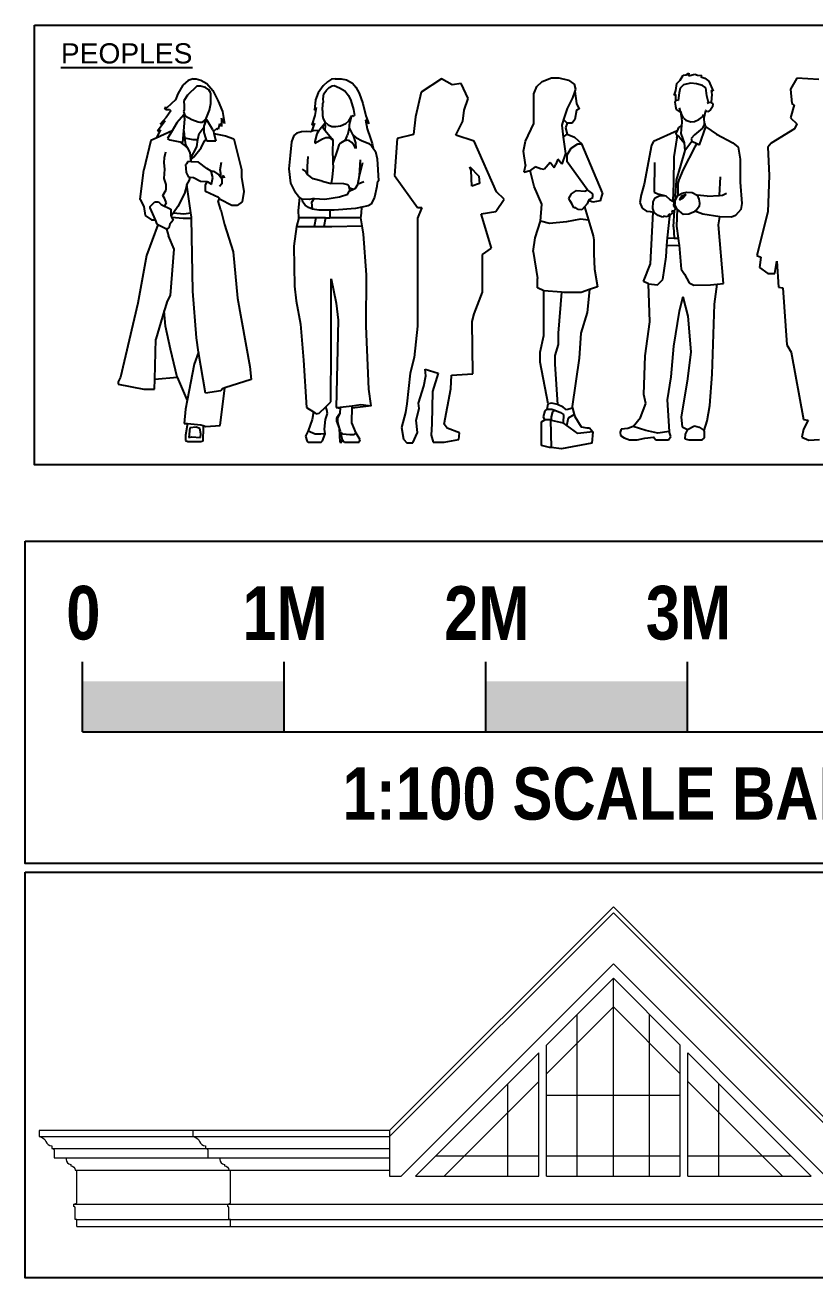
# Model space of a CAD drawing. Header units: millimetres. Extents: x -38686 to 870903, y -23218 to 232707.
# Drawn here: x 3512 to 7428, y 3671 to 9882 of the extents above; entities that cross this region are included whole.
import ezdxf

# ---------------------------------------------------------------- set-up
doc = ezdxf.new("R2010")
doc.units = ezdxf.units.MM
doc.header["$LTSCALE"] = 10
for name, color, linetype in [('40 - Detail Outline', 142, 'Continuous'), ('41 - Detail', 7, 'Continuous'), ('42 - Detail Hatch', 7, 'Continuous'), ('Concept', 7, 'Continuous'), ('Map', 7, 'Continuous')]:
    doc.layers.add(name, color=color, linetype=linetype)
doc.styles.add('1-20', font='romans.shx', dxfattribs={"width": 0.8, "height": 35})

msp = doc.modelspace()

# ---------------------------------------------------------------- hatches: boundary and pattern name
at = {"layer": '42 - Detail Hatch', "ltscale": 10, "transparency": 33554610}
h = msp.add_hatch(color=8, dxfattribs=at)
h.dxf.hatch_style = 1
h.paths.add_polyline_path([(7796.812, 6379.019), (8796.812, 6379.019), (8796.812, 6628.603), (7796.812, 6628.603)])
h.paths.add_polyline_path([(3796.812, 6379.019), (4796.812, 6379.019), (4796.812, 6628.605), (3796.812, 6628.605)])
h = msp.add_hatch(color=8, dxfattribs=at)
h.dxf.hatch_style = 1
h.paths.add_polyline_path([(5796.812, 6379.019), (6796.812, 6379.019), (6796.812, 6628.605), (5796.812, 6628.605)])

# ---------------------------------------------------------------- linework, layer by layer
at = {"layer": '40 - Detail Outline', "ltscale": 10}
msp.add_lwpolyline([(3559.383, 9882.311), (11030.279, 9882.311), (11030.279, 7701.366), (3559.383, 7701.366)], close=True, dxfattribs=at)
at = {"layer": '40 - Detail Outline', "color": 8, "ltscale": 10, "transparency": 33554610}
for points in [[(3796.812, 6379.019), (3796.812, 6725.751)], [(4796.812, 6379.019), (4796.812, 6725.751)], [(5796.812, 6379.019), (5796.812, 6725.751)], [(6796.812, 6379.019), (6796.812, 6725.751)]]:
    msp.add_lwpolyline(points, dxfattribs=at)
at = {"layer": '41 - Detail', "color": 251}
for p, q in [((6759.804, 9608.299), (6774.824, 9633.666)), ((6774.824, 9633.666), (6788.808, 9635.219)), ((6788.808, 9635.219), (6803.31, 9642.985)), ((6803.31, 9642.985), (6801.756, 9630.56)), ((6801.756, 9630.56), (6832.313, 9638.843)), ((6832.313, 9638.843), (6846.297, 9634.184)), ((6846.297, 9634.184), (6867.532, 9632.631)), ((6867.532, 9632.631), (6861.835, 9625.901)), ((4294.165, 9583.659), (4269.523, 9540.897)), ((4320.302, 9607.83), (4294.165, 9583.659)), ((4362.86, 9579.41), (4316.782, 9533.952)), ((4344.899, 9615.912), (4320.302, 9607.83)), ((4344.899, 9615.912), (4360.272, 9615.912)), ((4360.272, 9615.912), (4383.674, 9609.47)), ((4382.278, 9579.41), (4362.86, 9579.41)), ((4407.185, 9572.341), (4382.278, 9579.41)), ((4383.674, 9609.47), (4413.527, 9593.235)), ((4423.143, 9561.277), (4407.185, 9572.341)), ((4413.527, 9593.235), (4442.602, 9558.485)), ((4989.225, 9580.197), (4965.486, 9546.3)), ((5010.541, 9600.052), (4989.225, 9580.197)), ((5005.875, 9560.129), (5019.375, 9573.248)), ((5031.857, 9613.611), (5010.541, 9600.052)), ((5019.375, 9573.248), (5034.375, 9581.12)), ((5048.813, 9616.516), (5031.857, 9613.611)), ((5034.375, 9581.12), (5044.552, 9582.839)), ((5044.552, 9582.839), (5071.558, 9571.591)), ((5048.813, 9616.516), (5079.619, 9615.307)), ((5071.558, 9571.591), (5097.768, 9556.994)), ((5079.619, 9615.307), (5106.024, 9610.549)), ((5106.024, 9610.549), (5135.532, 9594.818)), ((5135.532, 9594.818), (5151.761, 9575.154)), ((5151.761, 9575.154), (5167.499, 9544.676)), ((5576.37, 9615.912), (5475.483, 9548.883)), ((5630.069, 9585.988), (5576.37, 9615.912)), ((5674.004, 9591.973), (5630.069, 9585.988)), ((5708.175, 9517.763), (5674.004, 9591.973)), ((6034.17, 9541.729), (6048.752, 9578.26)), ((6048.752, 9578.26), (6075.518, 9602.418)), ((6075.518, 9602.418), (6121.41, 9620.065)), ((6121.41, 9620.065), (6157.466, 9620.065)), ((6157.466, 9620.065), (6205.362, 9608.956)), ((6205.362, 9608.956), (6234.836, 9589.645)), ((6234.836, 9589.645), (6241.447, 9564.069)), ((6738.052, 9557.047), (6742.713, 9592.768)), ((6742.713, 9592.768), (6759.804, 9608.299)), ((6760.19, 9568.72), (6755.165, 9546.62)), ((6776.27, 9585.797), (6760.19, 9568.72)), ((6789.844, 9589.662), (6776.27, 9585.797)), ((6813.15, 9594.321), (6789.844, 9589.662)), ((6841.118, 9591.733), (6813.15, 9594.321)), ((6871.157, 9582.414), (6841.118, 9591.733)), ((6861.835, 9625.901), (6882.552, 9619.688)), ((6886.695, 9571.025), (6871.157, 9582.414)), ((6882.552, 9619.688), (6902.233, 9604.157)), ((6891.874, 9531.162), (6886.695, 9571.025)), ((6902.233, 9604.157), (6923.498, 9554.932)), ((7337.974, 9619.086), (7306.909, 9564.498)), ((7446.701, 9612.738), (7337.974, 9619.086)), ((4258.412, 9512.23), (4215.002, 9472.179)), ((4269.523, 9540.897), (4258.412, 9512.23)), ((4316.782, 9533.952), (4298.38, 9507.33)), ((4298.38, 9507.33), (4300.942, 9481.566)), ((4432.752, 9544.403), (4423.143, 9561.277)), ((4432.752, 9492.622), (4432.752, 9544.403)), ((4442.602, 9558.485), (4469.255, 9504.872)), ((4469.255, 9504.872), (4490.309, 9454.042)), ((4952.406, 9511.434), (4947.077, 9459.619)), ((4965.486, 9546.3), (4952.406, 9511.434)), ((4990.5, 9516.648), (4993.875, 9541.762)), ((4991.249, 9500.155), (4990.5, 9516.648)), ((4993.875, 9541.762), (5005.875, 9560.129)), ((5097.768, 9556.994), (5115.807, 9533.853)), ((5115.807, 9533.853), (5127.051, 9508.028)), ((5127.051, 9508.028), (5140.094, 9463.829)), ((5167.499, 9544.676), (5185.696, 9494.042)), ((5475.483, 9548.883), (5447.82, 9426.796)), ((5688.648, 9460.31), (5708.175, 9517.763)), ((6034.17, 9394.226), (6034.17, 9541.729)), ((6226.323, 9521.613), (6199.165, 9469.233)), ((6237.963, 9554.29), (6226.323, 9521.613)), ((6241.447, 9564.069), (6237.963, 9554.29)), ((6237.963, 9554.29), (6246.25, 9494.219)), ((6729.765, 9533.233), (6738.052, 9557.047)), ((6738.052, 9537.374), (6729.765, 9533.233)), ((6737.497, 9510.701), (6733.469, 9499.426)), ((6737.497, 9510.701), (6738.052, 9537.374)), ((6750.389, 9509.09), (6737.497, 9510.701)), ((6755.165, 9546.62), (6750.389, 9509.09)), ((6900.06, 9498.191), (6891.874, 9531.162)), ((6917.253, 9538.41), (6912.937, 9499.582)), ((6923.498, 9554.932), (6913.109, 9558.6)), ((6913.109, 9558.6), (6917.253, 9538.41)), ((7306.909, 9564.498), (7313.812, 9493.407)), ((4202.865, 9472.179), (4209.888, 9464.349)), ((4215.002, 9472.179), (4202.865, 9472.179)), ((4209.888, 9464.349), (4228.497, 9464.349)), ((4233.824, 9457.219), (4211.259, 9424.622)), ((4228.497, 9464.349), (4233.824, 9457.219)), ((4300.942, 9458.911), (4297.531, 9453.41)), ((4297.531, 9453.41), (4302.288, 9438.205)), ((4300.942, 9481.566), (4300.942, 9458.911)), ((4409.921, 9418.738), (4426.684, 9460.832)), ((4426.684, 9460.832), (4432.752, 9492.622)), ((4490.309, 9454.042), (4501.295, 9394.363)), ((4947.077, 9459.619), (4955.313, 9473.178)), ((4955.313, 9473.178), (4949.015, 9434.438)), ((4986.344, 9459.212), (4988.249, 9493.033)), ((4986.344, 9459.212), (4986.864, 9434.275)), ((4988.249, 9493.033), (4991.249, 9500.155)), ((5140.094, 9463.829), (5145.909, 9433.755)), ((5185.696, 9494.042), (5200.942, 9431.609)), ((5682.14, 9406.448), (5688.648, 9460.31)), ((6199.165, 9469.233), (6181.678, 9414.069)), ((6246.25, 9459.927), (6237.373, 9414.069)), ((6246.25, 9494.219), (6259.292, 9465.942)), ((6259.292, 9465.942), (6246.25, 9459.927)), ((6733.469, 9499.426), (6735.886, 9480.096)), ((6735.886, 9480.096), (6740.252, 9463.772)), ((6740.252, 9463.772), (6755.109, 9454.086)), ((6755.109, 9454.086), (6761.09, 9454.086)), ((6761.09, 9454.086), (6755.853, 9471.505)), ((6761.09, 9454.086), (6763.948, 9444.189)), ((6767.085, 9425.614), (6763.948, 9444.189)), ((6777.596, 9418.439), (6763.948, 9444.189)), ((6878.742, 9421.648), (6887.446, 9458.416)), ((6886.812, 9458.809), (6886.177, 9459.202)), ((6887.446, 9458.416), (6886.812, 9458.809)), ((6897.054, 9452.472), (6887.446, 9458.416)), ((6893.946, 9495.441), (6897.003, 9496.816)), ((6897.003, 9496.816), (6900.06, 9498.191)), ((6910.002, 9461.273), (6897.054, 9452.472)), ((6900.06, 9498.191), (6904.304, 9500.1)), ((6904.304, 9500.1), (6912.937, 9498.046)), ((6920.878, 9477.321), (6910.002, 9461.273)), ((6912.937, 9499.582), (6912.937, 9498.046)), ((6912.937, 9498.046), (6915.181, 9497.512)), ((6915.181, 9497.512), (6921.914, 9491.299)), ((6921.914, 9491.299), (6920.878, 9477.321)), ((7324.167, 9487.06), (7306.619, 9422.316)), ((7313.812, 9493.407), (7324.167, 9487.06)), ((4205.67, 9407.813), (4168.676, 9356.684)), ((4211.259, 9424.622), (4181.538, 9391.502)), ((4181.538, 9391.502), (4205.67, 9407.813)), ((4265.099, 9397.282), (4241.902, 9358.362)), ((4298.355, 9436.974), (4265.099, 9397.282)), ((4298.355, 9436.974), (4302.288, 9438.205)), ((4301.629, 9424.494), (4298.355, 9436.974)), ((4298.566, 9357.846), (4303.895, 9415.856)), ((4301.629, 9424.494), (4306.373, 9432.431)), ((4303.895, 9415.856), (4301.629, 9424.494)), ((4302.288, 9438.205), (4303.57, 9434.106)), ((4303.57, 9434.106), (4306.373, 9432.431)), ((4306.373, 9432.431), (4338.296, 9413.353)), ((4338.296, 9413.353), (4370.342, 9402.048)), ((4370.342, 9402.048), (4378.799, 9400.301)), ((4378.799, 9400.301), (4391.744, 9400.301)), ((4391.744, 9400.301), (4400.833, 9409.519)), ((4399.545, 9381.671), (4403.844, 9391.581)), ((4399.545, 9377.668), (4399.545, 9381.671)), ((4400.833, 9409.519), (4405.377, 9414.129)), ((4400.833, 9409.519), (4400.833, 9400.301)), ((4400.833, 9400.301), (4403.844, 9391.581)), ((4403.844, 9391.581), (4412.67, 9411.92)), ((4405.377, 9414.129), (4409.921, 9418.738)), ((4412.67, 9411.92), (4405.377, 9414.129)), ((4443.38, 9362.418), (4412.67, 9411.92)), ((4475.755, 9393.207), (4469.961, 9364.662)), ((4485.42, 9379.233), (4475.755, 9393.207)), ((4490.736, 9408.693), (4485.42, 9420.497)), ((4485.42, 9420.497), (4485.42, 9379.233)), ((4501.295, 9394.363), (4490.736, 9408.693)), ((4946.593, 9395.214), (4931.294, 9355.346)), ((4949.015, 9434.438), (4933.512, 9387.466)), ((4933.512, 9387.466), (4946.593, 9395.214)), ((4998.714, 9395.012), (4972.518, 9365.241)), ((4986.864, 9434.275), (4990.502, 9418.169)), ((4998.794, 9393.439), (4988.479, 9379.225)), ((4990.502, 9418.169), (4998.299, 9403.103)), ((4999.29, 9383.775), (4997.867, 9360.456)), ((4998.299, 9403.103), (5013.891, 9386.997)), ((4998.299, 9403.103), (4998.714, 9395.012)), ((4998.714, 9395.012), (4998.794, 9393.439)), ((4998.794, 9393.439), (4999.29, 9383.775)), ((5013.891, 9386.997), (5032.603, 9379.724)), ((5032.603, 9379.724), (5052.873, 9378.685)), ((5052.873, 9378.685), (5075.742, 9382.321)), ((5075.742, 9382.321), (5101.73, 9393.751)), ((5101.73, 9393.751), (5117.843, 9406.739)), ((5117.843, 9406.739), (5128.895, 9426.861)), ((5122.106, 9402.603), (5118.555, 9386.227)), ((5118.555, 9386.227), (5118.555, 9372.303)), ((5128.895, 9426.861), (5122.106, 9402.603)), ((5128.895, 9426.861), (5132.396, 9433.235)), ((5132.396, 9433.235), (5140.192, 9431.157)), ((5140.192, 9431.157), (5145.909, 9433.755)), ((5215.696, 9393.265), (5200.45, 9411.946)), ((5200.45, 9411.946), (5208.343, 9367.896)), ((5200.942, 9431.609), (5215.696, 9393.265)), ((5447.82, 9426.796), (5438.057, 9339.42)), ((5647.968, 9335.829), (5682.14, 9406.448)), ((5992.146, 9306.23), (6034.17, 9394.226)), ((6181.678, 9414.069), (6172.669, 9385.65)), ((6172.669, 9385.65), (6180.385, 9326.988)), ((6199.22, 9396.593), (6181.678, 9414.069)), ((6199.22, 9396.593), (6191.543, 9372.377)), ((6223.804, 9396.593), (6199.22, 9396.593)), ((6237.373, 9414.069), (6223.804, 9396.593)), ((6766.716, 9384.964), (6751.728, 9374.507)), ((6766.716, 9384.964), (6762.403, 9344.022)), ((6768.191, 9398.961), (6766.716, 9384.964)), ((6767.085, 9425.614), (6768.191, 9398.961)), ((6777.596, 9418.439), (6787.378, 9411.106)), ((6787.378, 9411.106), (6812.241, 9402.55)), ((6812.241, 9402.55), (6830.582, 9403.773)), ((6830.582, 9403.773), (6852.592, 9413.55)), ((6852.592, 9413.55), (6870.118, 9427.402)), ((6870.118, 9427.402), (6877.454, 9439.625)), ((6880.949, 9392.786), (6870.674, 9370.32)), ((6880.949, 9392.786), (6878.742, 9421.648)), ((6881.707, 9394.445), (6880.949, 9392.786)), ((6887.146, 9378.364), (6881.707, 9394.445)), ((7306.619, 9422.316), (7337.684, 9391.849)), ((7337.684, 9391.849), (7327.329, 9367.729)), ((4161.05, 9321.719), (4135.783, 9310.268)), ((4182.925, 9362.454), (4161.05, 9321.719)), ((4241.902, 9358.362), (4161.05, 9321.719)), ((4168.676, 9356.684), (4182.925, 9362.454)), ((4241.902, 9358.362), (4218.704, 9319.442)), ((4218.704, 9319.442), (4229.824, 9312.814)), ((4293.237, 9299.836), (4298.566, 9357.846)), ((4298.566, 9357.846), (4302.591, 9323.289)), ((4302.591, 9323.289), (4306.615, 9288.732)), ((4302.591, 9323.289), (4343.745, 9314.546)), ((4369.235, 9314.546), (4374.715, 9344.359)), ((4374.715, 9344.359), (4399.545, 9377.668)), ((4399.545, 9349.308), (4399.545, 9377.668)), ((4408.944, 9318.251), (4399.545, 9349.308)), ((4401.362, 9308.772), (4408.944, 9318.251)), ((4412.67, 9305.941), (4408.944, 9318.251)), ((4443.38, 9362.418), (4445.538, 9353.882)), ((4463.117, 9368.977), (4445.538, 9353.882)), ((4445.538, 9353.882), (4447.697, 9345.346)), ((4447.697, 9345.346), (4457.662, 9305.941)), ((4447.697, 9345.346), (4504.815, 9333.898)), ((4469.961, 9364.662), (4463.117, 9368.977)), ((4504.815, 9333.898), (4547.015, 9317.402)), ((4845.053, 9334.026), (4832.571, 9303.085)), ((4859.532, 9346.503), (4845.053, 9334.026)), ((4882.498, 9352.991), (4859.532, 9346.503)), ((4909.312, 9354.465), (4882.498, 9352.991)), ((4924.768, 9353.673), (4909.312, 9354.465)), ((4931.294, 9355.346), (4924.768, 9353.673)), ((4940.223, 9357.634), (4931.294, 9355.346)), ((4968.522, 9359.028), (4940.223, 9357.634)), ((4957.834, 9342.41), (4947.773, 9304.358)), ((4948.861, 9296.747), (4986.386, 9317.676)), ((4968.522, 9359.028), (4957.834, 9342.41)), ((4972.518, 9365.241), (4968.522, 9359.028)), ((4986.386, 9317.676), (5003.245, 9325.558)), ((4988.479, 9379.225), (4987.467, 9373.738)), ((4987.467, 9373.738), (4997.867, 9360.456)), ((4997.867, 9360.456), (5032.265, 9319.437)), ((5003.245, 9325.558), (5017.113, 9325.558)), ((5017.113, 9325.558), (5037.321, 9311.311)), ((5032.265, 9319.437), (5037.321, 9311.311)), ((5092.034, 9305.841), (5104.207, 9319.995)), ((5104.207, 9319.995), (5110.666, 9336.88)), ((5118.555, 9372.303), (5110.666, 9336.88)), ((5118.555, 9372.303), (5132.956, 9343.756)), ((5132.956, 9343.756), (5154.352, 9323.616)), ((5132.956, 9343.756), (5140.791, 9329.718)), ((5140.791, 9329.718), (5150.84, 9298.427)), ((5154.352, 9323.616), (5179.929, 9309.183)), ((5208.343, 9367.896), (5223.743, 9319.73)), ((5223.743, 9319.73), (5232.684, 9294.903)), ((5356.696, 9319.072), (5343.678, 9137.137)), ((5438.057, 9339.42), (5356.696, 9319.072)), ((5739.092, 9305.905), (5647.968, 9335.829)), ((6180.385, 9326.988), (6199.928, 9340.689)), ((6180.385, 9326.988), (6191.049, 9245.906)), ((6191.543, 9372.377), (6199.928, 9340.689)), ((6199.928, 9340.689), (6235.394, 9325.672)), ((6235.394, 9325.672), (6271.982, 9294.067)), ((6744.104, 9357.741), (6626.924, 9304.89)), ((6742.764, 9323.593), (6728.622, 9228.888)), ((6744.104, 9357.741), (6736.479, 9340.974)), ((6736.479, 9340.974), (6746.01, 9334.496)), ((6742.764, 9323.593), (6746.01, 9334.496)), ((6751.728, 9374.507), (6744.104, 9357.741)), ((6746.01, 9334.496), (6755.54, 9328.018)), ((6755.54, 9328.018), (6779.939, 9298.295)), ((6762.403, 9344.022), (6779.939, 9298.295)), ((6830.678, 9338.613), (6814.818, 9320.002)), ((6814.818, 9320.002), (6817.576, 9306.217)), ((6870.674, 9370.32), (6830.678, 9338.613)), ((6856.431, 9288.179), (6887.146, 9378.364)), ((6887.146, 9378.364), (6940.199, 9341.304)), ((6940.199, 9341.304), (7021.012, 9298.671)), ((7327.329, 9367.729), (7211.697, 9296.638)), ((4135.783, 9310.268), (4101.19, 9163.841)), ((4229.824, 9312.814), (4279.912, 9302.563)), ((4279.912, 9302.563), (4314.909, 9274.568)), ((4279.912, 9302.563), (4293.237, 9299.836)), ((4306.615, 9288.732), (4314.909, 9274.568)), ((4314.909, 9274.568), (4328.692, 9251.029)), ((4332.034, 9219.374), (4362.72, 9279.107)), ((4343.745, 9314.546), (4369.235, 9314.546)), ((4349.829, 9231.365), (4385.759, 9274.092)), ((4362.72, 9279.107), (4369.235, 9314.546)), ((4385.759, 9274.092), (4401.362, 9308.772)), ((4457.662, 9305.941), (4412.67, 9305.941)), ((4547.015, 9317.402), (4585.491, 9166.897)), ((4832.571, 9303.085), (4826.08, 9236.21)), ((4947.773, 9304.358), (4948.861, 9296.747)), ((5038.189, 9292.568), (5036.447, 9271.388)), ((5036.447, 9271.388), (5038.488, 9197.965)), ((5037.321, 9311.311), (5038.189, 9292.568)), ((5060.192, 9264.962), (5038.488, 9197.965)), ((5066.789, 9287.115), (5060.192, 9264.962)), ((5076.287, 9296.874), (5066.789, 9287.115)), ((5092.034, 9305.841), (5076.287, 9296.874)), ((5108.927, 9311.056), (5092.034, 9305.841)), ((5119.679, 9307.666), (5108.927, 9311.056)), ((5131.143, 9300.853), (5119.679, 9307.666)), ((5142.724, 9285.679), (5131.143, 9300.853)), ((5152.386, 9271), (5142.724, 9285.679)), ((5150.84, 9298.427), (5152.386, 9271)), ((5179.929, 9309.183), (5215.819, 9295.163)), ((5215.819, 9295.163), (5230.258, 9283.205)), ((5230.258, 9283.205), (5238.044, 9271.869)), ((5232.684, 9294.903), (5238.044, 9271.869)), ((5238.044, 9271.869), (5249.235, 9255.577)), ((5249.235, 9255.577), (5258.012, 9219.53)), ((5849.743, 9055.746), (5739.092, 9305.905)), ((5983.814, 9257.77), (5992.146, 9306.23)), ((5992.531, 9189.49), (5983.814, 9257.77)), ((6198.915, 9239.492), (6219.601, 9271.98)), ((6219.601, 9271.98), (6253.134, 9294.067)), ((6253.134, 9294.067), (6271.982, 9294.067)), ((6374.464, 9050.071), (6271.982, 9294.067)), ((6617.537, 9286.863), (6580.939, 9094.046)), ((6626.924, 9304.89), (6617.537, 9286.863)), ((6782.408, 9260.724), (6761.031, 9186.281)), ((6833.152, 9278.42), (6775.228, 9165.685)), ((6779.939, 9298.295), (6782.408, 9260.724)), ((6782.408, 9260.724), (6817.576, 9306.217)), ((6817.576, 9306.217), (6842.035, 9294.862)), ((6842.035, 9294.862), (6833.152, 9278.42)), ((6842.035, 9294.862), (6856.431, 9288.179)), ((7021.012, 9298.671), (7046.827, 9277.354)), ((7046.827, 9277.354), (7058.051, 9216.771)), ((7211.697, 9296.638), (7194.439, 9276.327)), ((7194.439, 9276.327), (7201.342, 9136.684)), ((4200.796, 9199.502), (4203.265, 9225.475)), ((4205.001, 9167.412), (4200.796, 9199.502)), ((4203.265, 9225.475), (4209.926, 9252.999)), ((4312.964, 9194.539), (4307.669, 9190.817)), ((4319.649, 9205.625), (4312.964, 9194.539)), ((4334.876, 9204.624), (4319.649, 9205.625)), ((4328.692, 9251.029), (4332.034, 9219.374)), ((4332.034, 9219.374), (4332.643, 9216.215)), ((4349.829, 9231.365), (4332.643, 9216.215)), ((4332.643, 9216.215), (4334.876, 9204.624)), ((4371.319, 9202.229), (4334.876, 9204.624)), ((4412.94, 9171.422), (4371.319, 9202.229)), ((4478.487, 9164.224), (4485.671, 9203.214)), ((4826.08, 9236.21), (4819.881, 9169.284)), ((4912.675, 9180.374), (4915.317, 9231.151)), ((5038.488, 9197.965), (5039.003, 9179.441)), ((5169.385, 9135.819), (5174.678, 9214.675)), ((5169.385, 9135.819), (5186.151, 9200.51)), ((5258.012, 9219.53), (5264.735, 9110.101)), ((6114.808, 9200.281), (6085.92, 9165.429)), ((6134.295, 9174.374), (6114.808, 9200.281)), ((6134.295, 9174.374), (6143.69, 9193.3)), ((6152.984, 9218.038), (6143.69, 9193.3)), ((6172.702, 9193.3), (6152.984, 9218.038)), ((6191.049, 9245.906), (6172.702, 9193.3)), ((6198.915, 9204.255), (6198.915, 9239.492)), ((6297.896, 9067.51), (6198.915, 9204.255)), ((6633.252, 9200.371), (6631.471, 9054.346)), ((6728.622, 9228.888), (6727.208, 9098.845)), ((7058.051, 9216.771), (7058.051, 9103.457)), ((4082.039, 9017.414), (4101.19, 9163.841)), ((4201.53, 9122.236), (4205.001, 9167.412)), ((4307.669, 9190.817), (4310.371, 9152.075)), ((4310.371, 9152.075), (4321.579, 9128.736)), ((4434.813, 9157.568), (4412.94, 9171.422)), ((4442.372, 9126.1), (4434.813, 9157.568)), ((4434.813, 9157.568), (4446.14, 9157.568)), ((4446.14, 9157.568), (4471.732, 9140.53)), ((4471.732, 9140.53), (4482.063, 9127.369)), ((4482.063, 9146.787), (4478.487, 9164.224)), ((4482.063, 9127.369), (4482.063, 9146.787)), ((4495.508, 9138.861), (4489.183, 9126.105)), ((4585.491, 9166.897), (4585.491, 9128.061)), ((4819.881, 9169.284), (4828.454, 9098.71)), ((4904.134, 9157.092), (4887.324, 9168.294)), ((4912.675, 9142.062), (4904.134, 9157.092)), ((4912.675, 9142.062), (4912.675, 9180.374)), ((4939.597, 9120.315), (4912.675, 9142.062)), ((5039.003, 9179.441), (5034.98, 9128.265)), ((5161.748, 9091.772), (5169.385, 9135.819)), ((5343.678, 9137.137), (5457.583, 8977.945)), ((5717.161, 9179.196), (5761.096, 9133.713)), ((5723.67, 9161.242), (5717.161, 9179.196)), ((5726.924, 9083.441), (5723.67, 9161.242)), ((5761.096, 9133.713), (5764.35, 9096.608)), ((5992.531, 9189.49), (5984.801, 9153.754)), ((5984.801, 9153.754), (6016.66, 9160.529)), ((6040.291, 9180.12), (6016.66, 9160.529)), ((6035.391, 9081.595), (6016.66, 9160.529)), ((6067.592, 9168.688), (6040.291, 9180.12)), ((6085.92, 9165.429), (6067.592, 9168.688)), ((6761.031, 9186.281), (6740.492, 9114.058)), ((6775.228, 9165.685), (6752.782, 9114.402)), ((7201.342, 9136.684), (7194.439, 8956.418)), ((4210.869, 9091.249), (4201.53, 9122.236)), ((4210.869, 9065.359), (4210.869, 9091.249)), ((4314.128, 9090.622), (4301.506, 9047.107)), ((4314.128, 9090.622), (4327.192, 9112.975)), ((4333.464, 8951.171), (4314.128, 9090.622)), ((4321.579, 9128.736), (4329.722, 9128.194)), ((4327.192, 9112.975), (4329.722, 9128.194)), ((4329.722, 9128.194), (4347.413, 9127.018)), ((4347.413, 9127.018), (4381.608, 9108.609)), ((4381.608, 9108.609), (4414.042, 9107.052)), ((4407.059, 9088.932), (4414.042, 9107.052)), ((4407.059, 9056.569), (4407.059, 9088.932)), ((4414.042, 9107.052), (4436.554, 9094.264)), ((4436.554, 9094.264), (4442.372, 9126.1)), ((4488.218, 9095.255), (4475.791, 9081.403)), ((4482.063, 9127.369), (4484.057, 9124.829)), ((4484.057, 9124.829), (4489.183, 9126.105)), ((4484.057, 9124.829), (4488.218, 9119.527)), ((4488.218, 9119.527), (4488.218, 9095.255)), ((4489.183, 9126.105), (4504.47, 9129.909)), ((4585.491, 9128.061), (4596.142, 9057.662)), ((4828.454, 9098.71), (4850.14, 9055.862)), ((4985.296, 9108.288), (4939.597, 9120.315)), ((4985.296, 9108.288), (5030.226, 9096.463)), ((5034.98, 9128.265), (5030.226, 9096.463)), ((5092.211, 9095.181), (5030.226, 9096.463)), ((5111.375, 9090.644), (5092.211, 9095.181)), ((5119.444, 9079.554), (5111.375, 9090.644)), ((5120.183, 9074.975), (5119.444, 9079.554)), ((5121.966, 9063.927), (5120.183, 9074.975)), ((5120.183, 9074.975), (5140.289, 9068.471)), ((5140.289, 9068.471), (5150.449, 9073.527)), ((5150.449, 9073.527), (5161.748, 9091.772)), ((5161.748, 9091.772), (5163.877, 9095.208)), ((5163.877, 9095.208), (5191.421, 9105.877)), ((5255.797, 9082.378), (5243.942, 9029.388)), ((5258.135, 9100.077), (5255.797, 9082.378)), ((5264.735, 9110.101), (5258.135, 9100.077)), ((5764.35, 9096.608), (5726.924, 9083.441)), ((6073.523, 8994.521), (6035.391, 9081.595)), ((6580.939, 9094.046), (6567.215, 9039.935)), ((6727.208, 9098.845), (6722.966, 9008.38)), ((6740.492, 9114.058), (6737.016, 9060.217)), ((6752.782, 9114.402), (6748.473, 9097.444)), ((6748.473, 9097.444), (6748.473, 9036.666)), ((6955.034, 9037.594), (6959.051, 9130.128)), ((7058.051, 9103.457), (7065.908, 8997.997)), ((4082.039, 9017.414), (4100.323, 8983.151)), ((4194.658, 9037.348), (4210.869, 9065.359)), ((4204.718, 9020.739), (4194.658, 9037.348)), ((4210.647, 9002.248), (4204.718, 9020.739)), ((4301.506, 9047.107), (4269.688, 8983.412)), ((4471.688, 9026.694), (4407.059, 9056.569)), ((4473.692, 9024.223), (4468.556, 9010.595)), ((4468.556, 9010.595), (4468.556, 9009.786)), ((4483.259, 8965.432), (4468.556, 9009.786)), ((4473.692, 9024.223), (4471.688, 9026.694)), ((4479.843, 9016.64), (4473.692, 9024.223)), ((4537.32, 8986.874), (4479.843, 9016.64)), ((4596.142, 9057.662), (4589.043, 9006.37)), ((4867.089, 9031.663), (4850.14, 9055.862)), ((4873.421, 9027.673), (4867.089, 9031.663)), ((4867.874, 8963.528), (4873.421, 9027.673)), ((4885.97, 9019.765), (4873.421, 9027.673)), ((4889.664, 9004.995), (4885.97, 9019.765)), ((4919.628, 9017.303), (4885.97, 9019.765)), ((4944.447, 9022.087), (4919.628, 9017.303)), ((4933.812, 9003.909), (4944.447, 9022.087)), ((4944.447, 9022.087), (4997.904, 9019.566)), ((4997.904, 9019.566), (5071.03, 9031.161)), ((5071.03, 9031.161), (5112.888, 9044.267)), ((5112.888, 9044.267), (5119.224, 9057.99)), ((5119.224, 9057.99), (5140.289, 9068.471)), ((5119.224, 9057.99), (5121.966, 9063.927)), ((5243.942, 9029.388), (5227.668, 8994.229)), ((5846.489, 8957.597), (5887.169, 9018.641)), ((5887.169, 9018.641), (5849.743, 9055.746)), ((6208.01, 9022.579), (6220.789, 9045.477)), ((6212.603, 9012.066), (6208.01, 9022.579)), ((6224.215, 8994.358), (6212.603, 9012.066)), ((6220.789, 9045.477), (6245.62, 9061.405)), ((6245.62, 9061.405), (6287.686, 9058.022)), ((6287.686, 9058.022), (6300.324, 9065.728)), ((6300.324, 9065.728), (6297.896, 9067.51)), ((6306.056, 9012.066), (6298.768, 8996.467)), ((6326.959, 9046.171), (6300.324, 9065.728)), ((6306.056, 9012.066), (6308.48, 9017.255)), ((6326.959, 9003.559), (6306.056, 9012.066)), ((6308.48, 9017.255), (6326.959, 9027.03)), ((6326.959, 9027.03), (6326.959, 9046.171)), ((6363.841, 9011.348), (6326.959, 9003.559)), ((6374.464, 9050.071), (6363.841, 9011.348)), ((6567.215, 9039.935), (6559.189, 9002.328)), ((6625.653, 9006.677), (6636.112, 9026.35)), ((6631.471, 9054.346), (6649.745, 9045.173)), ((6636.112, 9026.35), (6656.136, 9036.357)), ((6649.745, 9045.173), (6688.245, 9034.849)), ((6656.136, 9036.357), (6673.079, 9037.127)), ((6673.079, 9037.127), (6688.245, 9034.849)), ((6688.245, 9034.849), (6709.036, 9017.53)), ((6709.036, 9017.53), (6722.966, 9008.38)), ((6722.966, 9008.38), (6728.727, 9004.596)), ((6737.016, 9060.217), (6733.876, 9006.822)), ((6733.876, 9006.822), (6748.473, 9036.666)), ((6748.473, 9036.666), (6768.937, 9049.199)), ((6763.491, 9030.148), (6756.561, 9015.056)), ((6756.561, 9015.056), (6776.858, 9027.427)), ((6771.907, 9036.334), (6763.491, 9030.148)), ((6768.937, 9049.199), (6790.719, 9054.148)), ((6788.739, 9041.777), (6771.907, 9036.334)), ((6776.858, 9027.427), (6788.739, 9041.777)), ((6790.719, 9054.148), (6818.936, 9052.663)), ((6818.936, 9052.663), (6843.689, 9039.303)), ((6843.689, 9039.303), (6851.609, 9019.015)), ((6892.894, 9033.261), (6843.689, 9039.303)), ((6851.609, 9019.015), (6856.065, 8999.716)), ((6892.894, 9033.261), (6955.034, 9037.594)), ((6955.034, 9037.594), (6970.283, 9038.658)), ((6970.283, 9038.658), (6989.181, 9048.552)), ((4100.323, 8983.151), (4107.254, 8938.375)), ((4132.531, 8983.151), (4154.759, 9006.674)), ((4132.531, 8975.697), (4132.531, 8983.151)), ((4158.783, 8916.533), (4132.531, 8975.697)), ((4154.759, 9006.674), (4174.177, 9006.674)), ((4174.177, 9006.674), (4187.224, 8992.291)), ((4187.224, 8992.291), (4234.002, 8970.085)), ((4210.647, 9002.248), (4202.482, 8985.048)), ((4234.002, 8970.085), (4234.002, 8937.722)), ((4247.386, 8951.171), (4235.746, 8934.344)), ((4269.688, 8983.412), (4247.386, 8951.171)), ((4247.386, 8951.171), (4299.002, 8947.036)), ((4299.002, 8947.036), (4333.464, 8951.171)), ((4336.353, 8930.338), (4333.464, 8951.171)), ((4483.259, 8965.432), (4500.861, 8893.107)), ((4563.211, 8986.874), (4537.32, 8986.874)), ((4589.043, 9006.37), (4563.211, 8986.874)), ((4868.908, 8926.311), (4867.874, 8963.528)), ((4900.336, 8989.404), (4889.664, 9004.995)), ((4917.165, 8977.095), (4900.336, 8989.404)), ((4937.516, 8969.662), (4917.165, 8977.095)), ((4937.516, 8969.662), (4933.812, 9003.909)), ((4969, 8965.034), (4937.516, 8969.662)), ((5022.996, 8965.034), (4969, 8965.034)), ((5044.93, 8965.034), (5022.996, 8965.034)), ((5022.996, 8965.034), (5022.996, 8926.311)), ((5150.492, 8972.439), (5044.93, 8965.034)), ((5181.993, 8978.873), (5150.492, 8972.439)), ((5176.083, 8926.311), (5179.703, 8949.055)), ((5179.703, 8949.055), (5181.993, 8978.873)), ((5213.493, 8985.308), (5181.993, 8978.873)), ((5227.668, 8994.229), (5213.493, 8985.308)), ((5457.583, 8977.945), (5478.737, 8977.945)), ((5478.737, 8977.945), (5457.583, 8924.083)), ((5773.264, 8946.825), (5846.489, 8957.597)), ((5823.708, 8775.663), (5773.264, 8946.825)), ((6067.655, 8909.499), (6073.523, 8994.521)), ((6231.759, 8976.195), (6224.215, 8994.358)), ((6242.412, 8976.195), (6231.759, 8976.195)), ((6253.862, 8967.402), (6242.412, 8976.195)), ((6272.71, 8966.582), (6253.862, 8967.402)), ((6284.831, 8980.484), (6272.71, 8966.582)), ((6298.768, 8996.467), (6284.831, 8980.484)), ((6284.831, 8980.484), (6305.605, 8915.093)), ((6559.189, 9002.328), (6571.17, 8974.783)), ((6571.17, 8974.783), (6592.736, 8959.214)), ((6592.736, 8959.214), (6611.37, 8958.763)), ((6611.37, 8958.763), (6625.529, 8954.627)), ((6612.002, 8698.286), (6625.529, 8954.627)), ((6623.732, 8972.111), (6625.653, 9006.677)), ((6631.417, 8952.908), (6623.732, 8972.111)), ((6625.529, 8954.627), (6631.417, 8952.908)), ((6650.621, 8937.862), (6631.417, 8952.908)), ((6704.086, 8944.79), (6700.621, 8935.388)), ((6710.027, 8941.326), (6704.086, 8944.79)), ((6721.413, 8951.718), (6710.027, 8941.326)), ((6717.947, 8960.625), (6721.413, 8951.718)), ((6727.353, 8960.13), (6717.947, 8960.625)), ((6728.727, 9004.596), (6726.363, 8988.335)), ((6726.363, 8988.335), (6731.809, 8980.913)), ((6726.493, 8881.302), (6731.365, 8964.14)), ((6731.365, 8964.14), (6727.353, 8960.13)), ((6737.254, 8970.026), (6731.365, 8964.14)), ((6731.809, 8980.913), (6732.295, 8979.941)), ((6733.789, 9005.341), (6732.295, 8979.941)), ((6732.295, 8979.941), (6737.254, 8970.026)), ((6733.789, 9006.644), (6733.876, 9006.822)), ((6733.789, 9005.341), (6733.789, 9006.644)), ((6733.789, 8991.304), (6733.789, 9005.341)), ((6744.163, 8969.612), (6733.789, 8991.304)), ((6744.163, 8969.612), (6741.248, 8884.617)), ((6775.867, 8943.8), (6744.163, 8969.612)), ((6825.372, 8955.182), (6802.105, 8944.295)), ((6833.045, 8960.13), (6825.372, 8955.182)), ((6840.718, 8965.078), (6833.045, 8960.13)), ((6872.197, 8945.111), (6833.045, 8960.13)), ((6853.589, 8982.397), (6840.718, 8965.078)), ((6856.065, 8999.716), (6853.589, 8982.397)), ((6956.22, 8932.11), (6872.197, 8945.111)), ((7061.171, 8968.497), (7034.175, 8937.915)), ((7065.908, 8997.997), (7061.171, 8968.497)), ((7194.439, 8956.418), (7139.212, 8739.337)), ((4107.254, 8938.375), (4139.365, 8916.533)), ((4170.556, 8892.434), (4114.558, 8740.615)), ((4139.365, 8916.533), (4158.783, 8916.533)), ((4166.762, 8894.409), (4158.783, 8916.533)), ((4170.556, 8892.434), (4166.762, 8894.409)), ((4212.692, 8870.499), (4170.556, 8892.434)), ((4229.755, 8894.459), (4224.521, 8875.76)), ((4245.88, 8914.716), (4229.755, 8894.459)), ((4234.002, 8937.722), (4235.746, 8934.344)), ((4235.746, 8934.344), (4237.844, 8930.281)), ((4237.844, 8930.281), (4295.892, 8925.387)), ((4237.844, 8930.281), (4245.88, 8914.716)), ((4295.892, 8925.387), (4336.477, 8925.387)), ((4336.477, 8925.387), (4336.353, 8930.338)), ((4343.62, 8563.718), (4336.477, 8925.387)), ((4500.861, 8893.107), (4542.91, 8757.905)), ((4858.308, 8884.096), (4845.155, 8786.441)), ((4868.908, 8926.311), (4858.308, 8884.096)), ((4858.308, 8884.096), (4945.95, 8883.549)), ((4953.369, 8926.311), (4868.908, 8926.311)), ((4953.369, 8926.311), (4945.95, 8883.549)), ((4945.95, 8883.549), (4993.804, 8883.25)), ((5001.141, 8926.311), (4953.369, 8926.311)), ((5001.141, 8926.311), (4993.804, 8883.25)), ((4993.804, 8883.25), (5033.592, 8883.001)), ((5001.141, 8926.311), (5022.996, 8926.311)), ((5176.083, 8926.311), (5022.996, 8926.311)), ((5033.592, 8883.001), (5182.824, 8886.066)), ((5182.824, 8886.066), (5176.083, 8926.311)), ((5189.564, 8845.822), (5182.824, 8886.066)), ((5457.583, 8924.083), (5457.583, 8707.437)), ((6040.637, 8826.945), (6067.655, 8909.499)), ((6111.986, 8897.64), (6067.655, 8909.499)), ((6196.8, 8905.98), (6111.986, 8897.64)), ((6265.796, 8920.339), (6196.8, 8905.98)), ((6305.605, 8915.093), (6265.796, 8920.339)), ((6305.605, 8915.093), (6328.771, 8836.985)), ((6672.898, 8930.44), (6650.621, 8937.862)), ((6679.334, 8935.388), (6672.898, 8930.44)), ((6691.71, 8930.935), (6679.334, 8935.388)), ((6700.621, 8935.388), (6691.71, 8930.935)), ((6697.476, 8827.05), (6708.825, 8934.878)), ((6708.825, 8934.878), (6710.027, 8941.326)), ((6741.248, 8884.617), (6749.794, 8826.173)), ((6802.105, 8944.295), (6775.867, 8943.8)), ((6949.272, 8891.262), (6956.22, 8932.11)), ((6974.695, 8601.18), (6949.272, 8891.262)), ((7014.377, 8929.819), (6956.22, 8932.11)), ((7034.175, 8937.915), (7014.377, 8929.819)), ((4224.521, 8875.76), (4212.692, 8870.499)), ((4212.692, 8870.499), (4223.105, 8836.84)), ((4250.867, 8771.275), (4223.105, 8836.84)), ((5204.787, 8644.12), (5189.564, 8845.822)), ((6030.947, 8759.624), (6040.637, 8826.945)), ((6328.771, 8836.985), (6331.686, 8816.911)), ((6693.498, 8789.259), (6697.476, 8827.05)), ((6697.476, 8827.05), (6729.427, 8826.515)), ((6726.493, 8881.302), (6729.427, 8826.515)), ((6729.427, 8826.515), (6749.794, 8826.173)), ((6749.794, 8826.173), (6752.113, 8810.319)), ((4232.786, 8541.547), (4250.867, 8771.275)), ((4845.155, 8786.441), (4847.001, 8588.357)), ((5779.773, 8744.542), (5823.708, 8775.663)), ((6030.947, 8759.624), (6052.897, 8625.052)), ((6331.686, 8816.911), (6331.686, 8748.492)), ((6690.741, 8733.77), (6693.498, 8789.259)), ((6693.498, 8789.259), (6754.294, 8790.69)), ((6752.113, 8810.319), (6754.294, 8790.69)), ((6754.294, 8790.69), (6764.169, 8672.561)), ((4114.558, 8740.615), (4070.357, 8502.794)), ((4542.91, 8757.905), (4565.779, 8527.995)), ((5457.583, 8707.437), (5457.583, 8389.31)), ((5779.773, 8558.078), (5779.773, 8744.542)), ((6331.686, 8748.492), (6334.314, 8671.352)), ((6578.019, 8610.15), (6612.002, 8698.286)), ((6673.103, 8620.935), (6690.741, 8733.77)), ((7139.212, 8739.337), (7159.922, 8731.721)), ((7159.922, 8731.721), (7153.019, 8680.941)), ((7228.956, 8650.474), (7239.311, 8711.409)), ((7239.311, 8711.409), (7247.94, 8583.192)), ((5203.269, 8389.536), (5204.787, 8644.12)), ((6334.314, 8671.352), (6350.615, 8584.631)), ((6764.169, 8672.561), (6781.79, 8646.604)), ((6781.79, 8646.604), (6803.724, 8604.746)), ((7153.019, 8680.941), (7194.439, 8650.474)), ((7194.439, 8650.474), (7228.956, 8650.474)), ((4847.001, 8588.357), (4856.542, 8514.545)), ((5029.915, 8274.618), (5029.98, 8623.602)), ((5029.98, 8623.602), (5053.853, 8502.796)), ((6052.897, 8578.753), (6052.897, 8625.052)), ((6084.216, 8564.481), (6052.897, 8578.753)), ((6350.615, 8584.631), (6309.873, 8570.813)), ((6602.681, 8598.824), (6578.019, 8610.15)), ((6609.596, 8410.473), (6602.681, 8598.824)), ((6602.681, 8598.824), (6646.646, 8594.489)), ((6646.646, 8594.489), (6673.103, 8620.935)), ((6803.724, 8604.746), (6828.327, 8593.396)), ((6828.327, 8593.396), (6910.703, 8593.764)), ((6910.703, 8593.764), (6942.699, 8597.472)), ((6930.285, 8498.491), (6942.699, 8597.472)), ((6942.699, 8597.472), (6974.695, 8601.18)), ((7247.94, 8583.192), (7268.65, 8579.383)), ((7268.65, 8579.383), (7289.36, 8296.684)), ((4213.96, 8507.579), (4232.786, 8541.547)), ((4360.989, 8331.349), (4343.62, 8563.718)), ((4565.779, 8527.995), (4625.719, 8189.397)), ((4856.542, 8514.545), (4877.043, 8399.102)), ((5739.092, 8450.354), (5779.773, 8558.078)), ((6170.971, 8557.912), (6084.216, 8564.481)), ((6084.216, 8342.407), (6084.216, 8564.481)), ((6170.971, 8557.912), (6155.576, 8354.571)), ((6183.088, 8556.995), (6170.971, 8557.912)), ((6269.131, 8556.995), (6183.088, 8556.995)), ((6309.873, 8570.813), (6269.131, 8556.995)), ((6309.873, 8570.813), (6298.74, 8456.57)), ((6773.349, 8535.225), (6754.523, 8463.374)), ((6773.349, 8535.225), (6797.638, 8438.371)), ((4070.357, 8502.794), (3985.184, 8137.166)), ((4201.787, 8465.582), (4160.993, 8324.842)), ((4213.96, 8507.579), (4201.787, 8465.582)), ((4208.9, 8388.969), (4201.787, 8465.582)), ((5053.853, 8502.796), (5063.586, 8419.588)), ((5729.329, 8413.249), (5739.092, 8450.354)), ((6298.74, 8456.57), (6268.003, 8354.571)), ((6754.523, 8463.374), (6727.14, 8290.591)), ((6919.155, 8150.849), (6930.285, 8498.491)), ((4232.506, 8274.876), (4208.9, 8388.969)), ((4877.043, 8399.102), (4891.667, 8220.765)), ((5063.586, 8419.588), (5054.817, 7985.713)), ((5216.561, 8077.92), (5203.269, 8389.536)), ((5457.583, 8389.31), (5441.311, 8233.709)), ((5732.583, 8152.317), (5729.329, 8413.249)), ((6586.673, 8242.531), (6609.596, 8410.473)), ((6797.638, 8438.371), (6812.656, 8262.328)), ((4154.753, 8126.294), (4160.993, 8324.842)), ((4372.488, 8261.029), (4360.989, 8331.349)), ((6064.847, 8261.097), (6084.216, 8342.407)), ((6155.576, 8354.571), (6155.576, 8298.028)), ((6268.003, 8354.571), (6259.516, 8230.302)), ((4265.97, 8136.465), (4232.506, 8274.876)), ((5028.016, 8013.69), (5029.915, 8274.618)), ((6155.576, 8298.028), (6138.733, 8243.194)), ((6727.14, 8290.591), (6713.448, 8138.337)), ((6812.656, 8262.328), (6796.272, 8128.59)), ((7289.36, 8296.684), (7310.07, 8259.869)), ((4349.693, 8201.002), (4314.909, 8021.634)), ((4372.488, 8261.029), (4349.693, 8201.002)), ((4405.904, 8056.671), (4372.488, 8261.029)), ((4891.667, 8220.765), (4907.753, 7986.465)), ((5441.311, 8233.709), (5421.785, 8155.908)), ((6064.847, 8210.29), (6064.847, 8261.097)), ((6105.187, 8004.424), (6064.847, 8210.29)), ((6138.733, 8243.194), (6138.733, 8200.582)), ((6138.733, 8200.582), (6150.913, 8001.006)), ((6259.516, 8230.302), (6224.798, 7991.068)), ((6578.973, 8050.095), (6586.673, 8242.531)), ((7310.07, 8259.869), (7370.475, 7925.964)), ((4625.719, 8189.397), (4632.642, 8124.208)), ((5421.785, 8155.908), (5403.885, 8003.897)), ((5488.501, 8092.47), (5498.264, 8142.742)), ((5498.264, 8142.742), (5495.009, 8176.256)), ((5495.009, 8176.256), (5560.098, 8155.908)), ((5560.098, 8155.908), (5532.436, 8064.941)), ((5623.56, 8078.107), (5626.814, 8146.332)), ((5626.814, 8146.332), (5732.583, 8152.317)), ((6713.448, 8138.337), (6694.484, 8023.703)), ((6906.02, 7995.484), (6919.155, 8150.849)), ((3985.184, 8137.166), (3973.284, 8114.172)), ((3973.284, 8114.172), (3973.284, 8101.227)), ((3973.284, 8101.227), (4100.446, 8076.976)), ((4100.446, 8076.976), (4153.203, 8076.976)), ((4153.203, 8076.976), (4154.753, 8126.294)), ((4154.753, 8126.294), (4265.97, 8136.465)), ((4265.97, 8136.465), (4314.909, 8021.634)), ((4479.397, 7897.056), (4502.993, 8083.141)), ((4490.719, 8079.254), (4482.558, 8069.205)), ((4502.993, 8083.141), (4490.719, 8079.254)), ((4632.642, 8124.208), (4502.993, 8083.141)), ((5227.436, 7994.581), (5216.561, 8077.92)), ((5462.465, 8007.488), (5488.501, 8092.47)), ((5589.388, 7903.354), (5623.56, 8078.107)), ((6796.272, 8128.59), (6764.818, 7937.496)), ((4314.909, 8021.634), (4306.563, 7978.6)), ((4482.558, 8069.205), (4405.904, 8056.671)), ((5002.222, 7989.175), (5028.016, 8013.69)), ((5532.436, 8064.941), (5529.181, 7905.748)), ((6589.974, 8006.109), (6578.973, 8050.095)), ((6694.484, 8023.703), (6705.486, 7866.455)), ((4306.563, 7978.6), (4300.226, 7907.683)), ((4907.753, 7986.465), (4941.485, 7964.604)), ((4941.485, 7964.604), (4935.701, 7927.111)), ((4941.485, 7964.604), (4955.387, 7955.595)), ((4955.387, 7955.595), (4970.096, 7958.643)), ((4970.096, 7958.643), (5002.222, 7989.175)), ((5001.348, 7925.977), (5011.483, 7955.91)), ((5007.798, 7975.251), (5002.222, 7989.175)), ((5011.483, 7955.91), (5007.798, 7975.251)), ((5054.817, 7985.713), (5074.149, 7988.076)), ((5054.817, 7985.713), (5073.896, 7983.082)), ((5071.747, 7957.249), (5056.042, 7934.066)), ((5071.747, 7957.249), (5061.309, 7935.223)), ((5072.688, 7959.235), (5071.747, 7957.249)), ((5073.896, 7983.082), (5072.688, 7959.235)), ((5074.149, 7988.076), (5073.896, 7983.082)), ((5074.149, 7988.076), (5133.076, 7995.277)), ((5131.479, 7931.432), (5133.628, 7970.078)), ((5133.076, 7995.277), (5176.375, 8000.568)), ((5133.343, 7983.082), (5133.076, 7995.277)), ((5227.436, 7994.581), (5133.343, 7983.082)), ((5133.628, 7970.078), (5133.343, 7983.082)), ((5176.375, 8000.568), (5227.436, 7994.581)), ((5397.376, 7960.807), (5377.85, 7886.597)), ((5403.885, 8003.897), (5397.376, 7960.807)), ((5451.075, 7923.702), (5465.72, 7981.155)), ((5465.72, 7981.155), (5462.465, 8007.488)), ((6082.5, 7939.806), (6090.166, 7969.987)), ((6090.166, 7969.987), (6099.934, 7978.733)), ((6099.934, 7978.733), (6105.187, 8004.424)), ((6099.934, 7978.733), (6123.754, 7978.733)), ((6123.754, 8007.222), (6105.187, 8004.424)), ((6126.281, 7964.358), (6120.397, 7939.645)), ((6150.913, 8001.006), (6123.754, 8007.222)), ((6123.754, 7978.733), (6138.231, 7973.004)), ((6138.231, 7973.004), (6126.281, 7964.358)), ((6138.231, 7973.004), (6167.278, 7961.781)), ((6180.361, 7988.589), (6150.913, 8001.006)), ((6167.278, 7961.781), (6180.55, 7952.165)), ((6180.55, 7952.165), (6179.176, 7910.721)), ((6196.998, 7974.003), (6180.361, 7988.589)), ((6226.762, 7983.493), (6196.998, 7974.003)), ((6205.684, 7935.782), (6234.886, 7952.165)), ((6224.798, 7991.068), (6226.762, 7983.493)), ((6226.762, 7983.493), (6234.886, 7952.165)), ((6234.886, 7952.165), (6237.756, 7941.095)), ((6563.571, 7936.832), (6589.974, 8006.109)), ((6892.885, 7919.99), (6906.02, 7995.484)), ((4300.226, 7907.683), (4316.912, 7906.192)), ((4316.912, 7906.192), (4306.846, 7848.814)), ((4316.912, 7906.192), (4384.037, 7900.194)), ((4360.192, 7889.493), (4328.084, 7885.436)), ((4377.81, 7881.328), (4360.192, 7889.493)), ((4384.037, 7900.194), (4394.98, 7896.28)), ((4397.223, 7886.408), (4394.98, 7896.28)), ((4394.98, 7896.28), (4408.416, 7891.475)), ((4408.416, 7891.475), (4479.397, 7897.056)), ((4935.701, 7927.111), (4916.164, 7870.247)), ((4997.201, 7879.465), (5001.348, 7925.977)), ((5056.042, 7934.066), (5056.042, 7918.351)), ((5056.042, 7918.351), (5069.677, 7883.753)), ((5061.309, 7935.223), (5060.677, 7913.739)), ((5060.677, 7913.739), (5069.677, 7883.753)), ((5132.744, 7909.947), (5131.479, 7931.432)), ((5152.973, 7858.392), (5132.744, 7909.947)), ((5457.583, 7862.659), (5451.075, 7923.702)), ((5529.181, 7905.748), (5525.927, 7849.492)), ((5604.033, 7883.006), (5589.388, 7903.354)), ((6072.332, 7915.566), (6088.055, 7924.387)), ((6072.332, 7798.383), (6072.332, 7915.566)), ((6088.055, 7924.387), (6082.5, 7939.806)), ((6116.736, 7924.387), (6088.055, 7924.387)), ((6120.397, 7923.586), (6116.736, 7924.387)), ((6116.736, 7924.387), (6119.49, 7788.677)), ((6120.397, 7939.645), (6120.397, 7923.586)), ((6120.397, 7923.586), (6179.176, 7910.721)), ((6198.037, 7897.199), (6179.176, 7910.721)), ((6198.037, 7897.199), (6205.684, 7935.782)), ((6253.1, 7857.721), (6198.037, 7897.199)), ((6237.756, 7941.095), (6269.516, 7890.401)), ((6269.516, 7890.401), (6297.733, 7885.264)), ((6527.267, 7891.747), (6501.011, 7882.463)), ((6527.267, 7891.747), (6563.571, 7936.832)), ((6588.874, 7871.953), (6527.267, 7891.747)), ((6764.818, 7937.496), (6769.197, 7890.449)), ((6769.197, 7890.449), (6796.562, 7877.32)), ((6796.562, 7877.32), (6831.588, 7895.92)), ((6831.588, 7895.92), (6853.48, 7888.261)), ((6878.656, 7871.849), (6892.885, 7919.99)), ((7370.475, 7925.964), (7394.636, 7923.425)), ((7394.636, 7923.425), (7370.475, 7878.993)), ((4306.846, 7848.814), (4306.846, 7822.923)), ((4328.084, 7885.436), (4324.218, 7837.624)), ((4324.218, 7837.624), (4336.842, 7840.491)), ((4336.842, 7840.491), (4381.996, 7836.742)), ((4383.603, 7856.093), (4377.81, 7881.328)), ((4381.996, 7836.742), (4383.603, 7856.093)), ((4394.98, 7821.72), (4397.223, 7886.408)), ((4916.164, 7870.247), (4902.373, 7843.825)), ((4902.373, 7843.825), (4908.119, 7821.999)), ((4927.794, 7863.741), (4916.164, 7870.247)), ((4949.329, 7854.174), (4927.794, 7863.741)), ((4977.443, 7853.577), (4949.329, 7854.174)), ((4999.485, 7856.462), (4977.443, 7853.577)), ((4986.843, 7821.425), (4999.485, 7856.462)), ((4999.485, 7856.462), (4997.201, 7879.465)), ((5069.677, 7883.753), (5073.003, 7814.586)), ((5069.677, 7883.753), (5073.952, 7869.506)), ((5073.952, 7869.506), (5076.191, 7860.274)), ((5085.179, 7856.128), (5076.191, 7860.274)), ((5076.191, 7860.274), (5084.067, 7827.802)), ((5083.038, 7814.586), (5084.067, 7827.802)), ((5084.067, 7827.802), (5095.446, 7814.532)), ((5085.179, 7856.128), (5122.458, 7851.988)), ((5122.458, 7851.988), (5142.938, 7851.988)), ((5142.938, 7851.988), (5152.973, 7858.392)), ((5173.834, 7825.274), (5152.973, 7858.392)), ((5377.85, 7886.597), (5387.613, 7829.144)), ((5387.613, 7829.144), (5403.885, 7811.19)), ((5434.802, 7811.19), (5457.583, 7862.659)), ((5525.927, 7849.492), (5535.69, 7814.781)), ((5589.388, 7814.781), (5661.8, 7827.647)), ((5665.054, 7861.162), (5604.033, 7883.006)), ((5661.8, 7827.647), (5665.054, 7861.162)), ((6326.504, 7864.866), (6253.1, 7857.721)), ((6297.733, 7885.264), (6310.025, 7885.264)), ((6310.025, 7885.264), (6326.504, 7864.866)), ((6326.504, 7864.866), (6322.602, 7809.508)), ((6467.127, 7878.989), (6462.783, 7863.358)), ((6462.783, 7863.358), (6463.652, 7847.726)), ((6463.652, 7847.726), (6482.766, 7836.436)), ((6501.011, 7882.463), (6467.127, 7878.989)), ((6482.766, 7836.436), (6508.741, 7826.31)), ((6546.533, 7826.31), (6584.89, 7834.046)), ((6584.89, 7834.046), (6627.916, 7838.864)), ((6648.28, 7858.758), (6588.874, 7871.953)), ((6626.119, 7839.041), (6627.916, 7838.864)), ((6637.189, 7826.31), (6627.916, 7838.864)), ((6705.486, 7866.455), (6648.28, 7858.758)), ((6701.891, 7826.31), (6712.751, 7842.536)), ((6712.751, 7842.536), (6705.486, 7866.455)), ((6783.814, 7854.371), (6782.179, 7831.333)), ((6782.179, 7831.333), (6802.279, 7826.31)), ((6796.562, 7877.32), (6783.814, 7854.371)), ((6853.48, 7888.261), (6878.656, 7871.849)), ((6869.041, 7826.31), (6880.527, 7835.638)), ((6879.809, 7863.623), (6878.656, 7871.849)), ((6880.527, 7835.638), (6879.809, 7863.623)), ((7370.475, 7878.993), (7363.571, 7838.37)), ((7363.571, 7838.37), (7398.088, 7824.406)), ((7398.088, 7824.406), (7449.863, 7828.214)), ((4306.846, 7822.923), (4318.268, 7816.829)), ((4318.268, 7816.829), (4382.995, 7816.829)), ((4382.995, 7816.829), (4394.98, 7821.72)), ((4908.119, 7821.999), (4915.589, 7814.532)), ((4915.589, 7814.532), (4979.417, 7814.532)), ((4979.417, 7814.532), (4986.843, 7821.425)), ((5073.003, 7814.586), (5083.038, 7814.586)), ((5095.446, 7814.532), (5168.777, 7814.532)), ((5168.777, 7814.532), (5173.834, 7825.274)), ((5403.885, 7811.19), (5434.802, 7811.19)), ((5535.69, 7814.781), (5589.388, 7814.781)), ((6111.295, 7788.677), (6072.332, 7798.383)), ((6119.49, 7788.677), (6111.295, 7788.677)), ((6171.935, 7781.552), (6119.49, 7788.677)), ((6322.602, 7809.508), (6171.935, 7781.552)), ((6508.741, 7826.31), (6546.533, 7826.31)), ((6637.189, 7826.31), (6701.891, 7826.31)), ((6802.279, 7826.31), (6869.041, 7826.31))]:
    msp.add_line(p, q, dxfattribs=at)
at = {"layer": 'Concept', "color": 8, "lineweight": 5, "ltscale": 10}
for p, q in [((5319.067, 4400.903), (6428.41, 5510.246)), ((5319.067, 4371.107), (6428.41, 5480.45)), ((7537.752, 4400.903), (6428.41, 5510.246)), ((7537.752, 4371.107), (6428.41, 5480.45)), ((5376.91, 4175.903), (6428.41, 5227.403)), ((7479.91, 4175.903), (6428.41, 5227.403)), ((6096.287, 4824.57), (6428.41, 5156.693)), ((6428.41, 4175.903), (6428.41, 5156.693)), ((6760.532, 4824.57), (6428.41, 5156.693)), ((6096.287, 4683.149), (6428.41, 5015.271)), ((6249.287, 4175.903), (6249.287, 4977.57)), ((6760.532, 4683.149), (6428.41, 5015.271)), ((6607.532, 4175.903), (6607.532, 4977.57)), ((5447.62, 4175.903), (6058.287, 4786.57)), ((6058.287, 4175.903), (6058.287, 4786.57)), ((6096.287, 4175.903), (6096.287, 4824.57)), ((6760.532, 4175.903), (6760.532, 4824.57)), ((7409.199, 4175.903), (6798.532, 4786.57)), ((6798.532, 4175.903), (6798.532, 4786.57)), ((5589.042, 4175.903), (6058.287, 4645.149)), ((5905.287, 4175.903), (5905.287, 4633.57)), ((7267.778, 4175.903), (6798.532, 4645.149)), ((6951.532, 4175.903), (6951.532, 4633.57)), ((6096.287, 4576.737), (6760.532, 4576.737)), ((5319.067, 4400.903), (5319.067, 4175.903)), ((5547.62, 4275.903), (6058.287, 4275.903)), ((6096.287, 4275.903), (6760.532, 4275.903)), ((6798.532, 4275.903), (7309.199, 4275.903)), ((5319.067, 4175.903), (5376.91, 4175.903)), ((5447.62, 4175.903), (6058.287, 4175.903)), ((6096.287, 4175.903), (6760.532, 4175.903)), ((6798.532, 4175.903), (7409.199, 4175.903)), ((3768.41, 3925.903), (9088.41, 3925.903))]:
    msp.add_line(p, q, dxfattribs=at)
for points in [[(5319.067, 4400.903), (3581.878, 4400.903), (3581.878, 4371.107, -0.32723066), (3614.766, 4346.925, 0.30219035), (3644.545, 4325.884), (3644.545, 4312.964, -0.38438618), (3656.618, 4300.888), (3656.618, 4265.724), (3715.173, 4265.724), (3715.173, 4258.65, 0.38172929), (3738.136, 4233.304), (3738.136, 4225.827, -0.3895842), (3760.234, 4204.702), (3768.41, 4204.702)], [(4343.878, 4400.903), (4343.878, 4371.107, -0.32723066), (4376.766, 4346.925, 0.30219035), (4406.545, 4325.884), (4406.545, 4312.964, -0.38438618), (4418.618, 4300.888), (4418.618, 4265.724), (4477.173, 4265.724), (4477.173, 4258.65, 0.38172929), (4500.136, 4233.304), (4500.136, 4225.827, -0.3895842), (4522.234, 4204.702)], [(3768.41, 3925.903), (3768.41, 3960.903), (3760.41, 3960.903), (3760.41, 4018.152, 0.41421356), (3754.41, 4024.152), (3754.41, 4037.152), (3768.408, 4040.903), (3768.41, 4204.702)], [(4530.41, 3925.903), (4530.41, 3960.903), (4522.41, 3960.903), (4522.41, 4018.152, 0.41421356), (4516.41, 4024.152), (4516.41, 4037.152), (4530.408, 4040.903), (4530.41, 4204.702)]]:
    msp.add_lwpolyline(points, format="xyb", dxfattribs=at)
for points in [[(3581.878, 4371.107), (5319.067, 4371.107)], [(3644.545, 4312.964), (5319.067, 4312.964)], [(3715.173, 4265.724), (5319.067, 4265.724)], [(3768.41, 4204.702), (5319.067, 4204.702)], [(3754.41, 4037.152), (9102.41, 4037.152)], [(3768.41, 3960.903), (9088.41, 3960.903)]]:
    msp.add_lwpolyline(points, dxfattribs=at)
at = {"layer": 'Map', "color": 8, "ltscale": 10, "transparency": 33554610}
msp.add_line((3796.812, 6379.019), (8796.812, 6379.019), dxfattribs=at)
for points in [[(3511.832, 7323.607), (9215.396, 7323.607), (9215.396, 5724.769), (3511.832, 5724.769)], [(3511.832, 5682.456), (9334.122, 5682.456), (9334.122, 3670.652), (3511.832, 3670.652)]]:
    msp.add_lwpolyline(points, close=True, dxfattribs=at)

# ---------------------------------------------------------------- texts
at = {"layer": '41 - Detail', "color": 3, "insert": (3689.364, 9791.989), "char_height": 100, "attachment_point": 1, "style": '1-20'}
msp.add_mtext('\\A1;{\\fArial|b0|i0|c0|p34;\\W1;\\LPEOPLES}', dxfattribs=at)
at = {"layer": '41 - Detail', "color": 8, "transparency": 33554610, "char_height": 265.96231, "attachment_point": 5, "style": '1-20'}
for s, insert in [('\\A1;{\\fArial Narrow|b1|i0|c0|p34;\\W1;0}', (3800.87, 6967.012)), ('\\A1;{\\fArial Narrow|b1|i0|c0|p34;\\W1;1M}', (4800.87, 6967.012)), ('\\A1;{\\fArial Narrow|b1|i0|c0|p34;\\W1;2M}', (5800.87, 6967.012)), ('\\A1;{\\fArial Narrow|b1|i0|c0|p34;\\W1;3M}', (6800.87, 6967.012))]:
    msp.add_mtext(s, dxfattribs=dict(at, insert=insert))
at = {"layer": '41 - Detail', "color": 8, "transparency": 33554610, "insert": (6373.031, 6070.605), "char_height": 259.27149, "width": 12135.29814, "attachment_point": 5, "style": '1-20'}
msp.add_mtext('\\A1;{\\fArial Narrow|b1|i0|c0|p34;\\W1;1:100 SCALE BAR}', dxfattribs=at)

doc.saveas('drawing.dxf')
